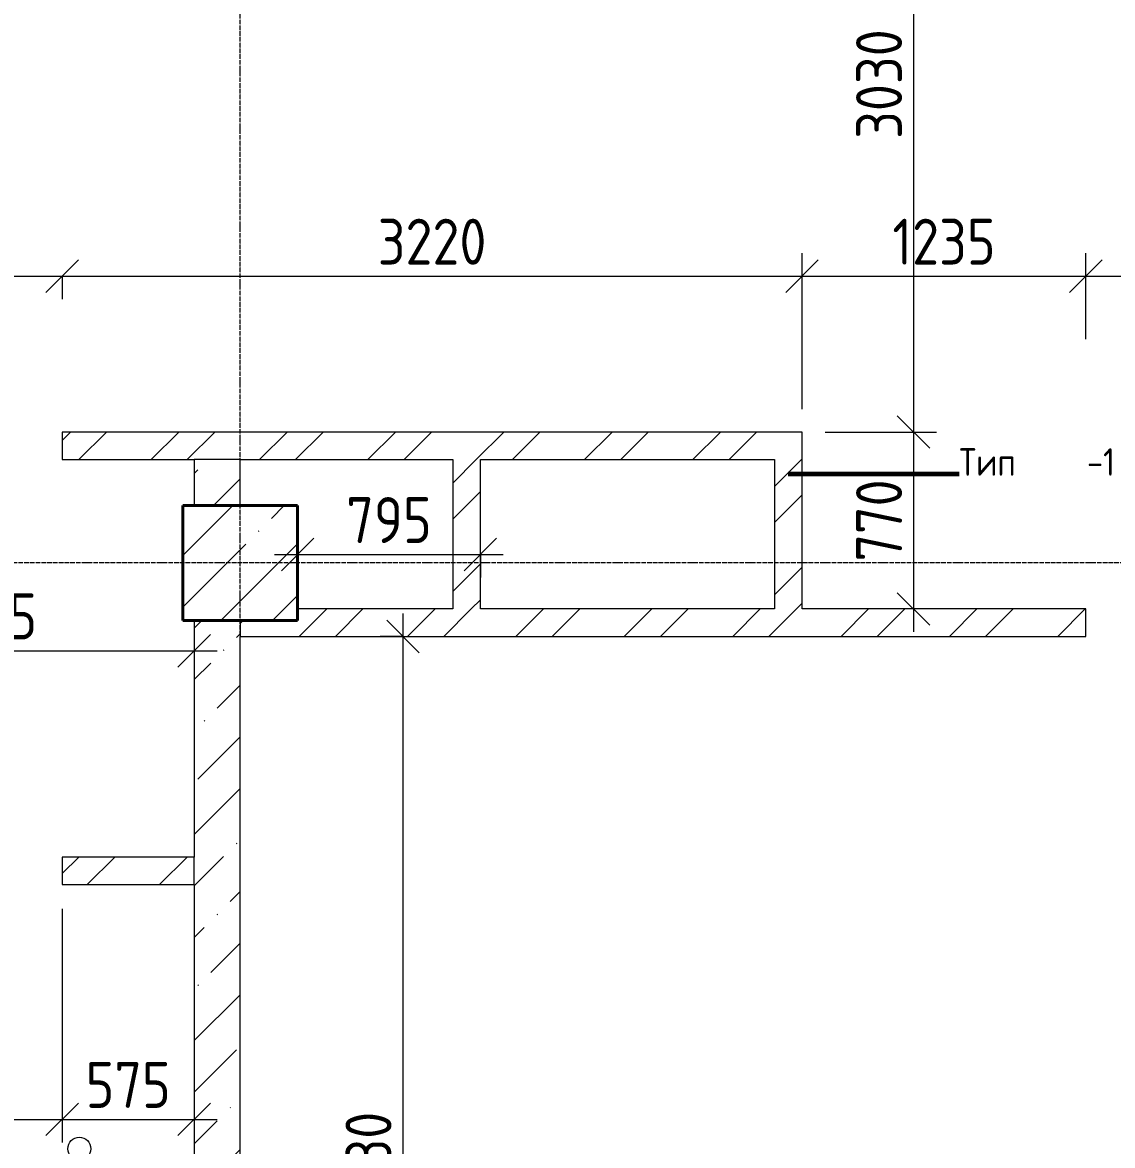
# Model space of a CAD drawing. Header units: millimetres. Extents: x -60946 to 138510, y -262288 to 24501.
# Drawn here: x 7853 to 12596, y -3531 to 1358 of the extents above; entities that cross this region are included whole.
import ezdxf

# ---------------------------------------------------------------- set-up
doc = ezdxf.new("R2010")
doc.units = ezdxf.units.MM
doc.linetypes.add('ADSK_Линия сетки', pattern=[25, 20, -2.5, 0, -2.5])
for name, color, linetype, lineweight in [('0) 1 вып перегородка', 7, 'Continuous', 60), ('Несущие колонны', 7, 'Continuous', 18), ('Оси', 7, 'Continuous', 9), ('Размеры', 7, 'Continuous', 9), ('Стены внутренние', 7, 'Continuous', 18), ('Стены наружные', 7, 'Continuous', 18), ('Стены штриховка', 7, 'Continuous', 9), ('Стрелки вверх', 7, 'Continuous', 18)]:
    doc.layers.add(name, color=color, linetype=linetype, lineweight=lineweight)
doc.styles.add('GOST Common_3', font='', dxfattribs={"width": 0.9, "height": 200})
doc.styles.add('GOST Common_9', font='', dxfattribs={"width": 0.9, "height": 120})
doc.styles.get('GOST Common_3').set_extended_font_data('GOST Common')
doc.styles.get('GOST Common_9').set_extended_font_data('GOST Common')
doc.dimstyles.new('ADSK_Основной_2_0', dxfattribs={"dimscale": 304.8, "dimtxt": 201.142999, "dimasz": 0.463911, "dimexe": 0.328084, "dimexo": 0.328084, "dimgap": 0.164042, "dimtad": 1, "dimdec": 3, "dimrnd": 0.001, "dimdsep": 46, "dimtxsty": 'GOST Common_3', "dimblk1": 'OBLIQUE', "dimblk2": 'OBLIQUE', "dimsah": 1, "dimcen": 0.09, "dimdle": 0.328084, "dimazin": 2, "dimtfac": 1, "dimtdec": 4, "dimtix": 1, "dimtmove": 0, "dimatfit": 3, "dimfxl": 1, "dimtvp": 1, "dimtolj": 1, "dimtzin": 0, "dimlwd": 20, "dimlwe": 20, "dimarcsym": 2})
doc.dimstyles.new('ADSK_Основной_2_0_2', dxfattribs={"dimscale": 304.8, "dimtxt": 201.142999, "dimasz": 0.463911, "dimexe": 0.328084, "dimexo": 0.328084, "dimgap": 0.164042, "dimtad": 1, "dimdec": 3, "dimrnd": 0.001, "dimdsep": 46, "dimtxsty": 'GOST Common_3', "dimblk1": 'OBLIQUE', "dimblk2": 'OBLIQUE', "dimsah": 1, "dimcen": 0.09, "dimdle": 0.328084, "dimazin": 2, "dimtfac": 1, "dimtdec": 4, "dimtix": 1, "dimtmove": 0, "dimatfit": 3, "dimfxl": 1, "dimtvp": 1, "dimtolj": 1, "dimtzin": 0, "dimlwd": 20, "dimlwe": 20, "dimarcsym": 2})
pattern_1 = [(45, (0, 0), (-235.7317, 235.7317), []), (45, (157.15, 0), (-235.7317, 235.7317), [])]

# ---------------------------------------------------------------- blocks, each defined once
blk = doc.blocks.new('ADSK_КолоннаЖБ_Прямоугольная - 500x500 мм-V8-Кладочный план подвала')
at = {"layer": 'Несущие колонны', "lineweight": 9}
h = blk.add_hatch(dxfattribs=at)
h.set_pattern_fill('FP_14', color=256, style=0, pattern_type=2)
h.set_pattern_definition([(315, (995.03, 8800), (224.506, 224.506), []), (315, (995.03, 8575.5), (224.506, 224.506), [396.875, -79.375, 3.353, -76.022])])
h.paths.add_polyline_path([(-250, -250), (250, -250), (250, 250), (-250, 250)])
at = {"layer": 'Несущие колонны', "lineweight": 40}
for p, q in [((-250, -250), (-250, 250)), ((-250, 250), (250, 250)), ((250, 250), (-250, 250)), ((-250, 250), (-250, -250)), ((250, 250), (250, -250)), ((250, -250), (250, 250)), ((250, -250), (-250, -250)), ((-250, -250), (250, -250))]:
    blk.add_line(p, q, dxfattribs=at)
blk = doc.blocks.new('_Oblique')
at = {"color": 0, "linetype": 'ByBlock', "lineweight": -2}
blk.add_line((-0.5, -0.5), (0.5, 0.5), dxfattribs=at)
blk = doc.blocks.new('DIMBLOCK267-Кладочный план подвала')
at = {"layer": 'Defpoints', "color": 0, "transparency": 16777216}
for p in [(6975, 353.7), (8025, 353.7), (8025, 253.7)]:
    blk.add_point(p, dxfattribs=at)
at = {"layer": 'Размеры', "color": 0, "lineweight": 20, "transparency": 16777216}
for p, q in [((6875, 253.7), (8125, 253.7)), ((6975, 253.7), (6975, 153.7)), ((8025, 253.7), (8025, 153.7))]:
    blk.add_line(p, q, dxfattribs=at)
at = {"layer": 'Размеры', "color": 0, "lineweight": 20, "transparency": 16777216, "xscale": 141.4, "yscale": 141.4, "zscale": 141.4, "rotation": 180}
blk.add_blockref('_Oblique', (6975, 253.7), dxfattribs=at)
at = {"layer": 'Размеры', "color": 0, "lineweight": 20, "transparency": 16777216, "xscale": 141.4, "yscale": 141.4, "zscale": 141.4}
blk.add_blockref('_Oblique', (8025, 253.7), dxfattribs=at)
at = {"layer": 'Размеры', "color": 0, "lineweight": 9, "transparency": 16777216, "insert": (7500, 403.7), "char_height": 200, "width": 560.473, "attachment_point": 5, "style": 'GOST Common_3'}
blk.add_mtext('\\A1;1050', dxfattribs=at)
blk = doc.blocks.new('DIMBLOCK268-Кладочный план подвала')
at = {"layer": 'Defpoints', "color": 0, "transparency": 16777216}
for p in [(8025, 353.7), (11245, 253.7), (11245, -425)]:
    blk.add_point(p, dxfattribs=at)
at = {"layer": 'Размеры', "color": 0, "lineweight": 20, "transparency": 16777216}
for p, q in [((11245, -325), (11245, 353.7)), ((7925, 253.7), (11345, 253.7)), ((8025, 253.7), (8025, 153.7))]:
    blk.add_line(p, q, dxfattribs=at)
at = {"layer": 'Размеры', "color": 0, "lineweight": 20, "transparency": 16777216, "xscale": 141.4, "yscale": 141.4, "zscale": 141.4, "rotation": 180}
blk.add_blockref('_Oblique', (8025, 253.7), dxfattribs=at)
at = {"layer": 'Размеры', "color": 0, "lineweight": 20, "transparency": 16777216, "xscale": 141.4, "yscale": 141.4, "zscale": 141.4}
blk.add_blockref('_Oblique', (11245, 253.7), dxfattribs=at)
at = {"layer": 'Размеры', "color": 0, "lineweight": 9, "transparency": 16777216, "insert": (9635, 403.7), "char_height": 200, "width": 605.475, "attachment_point": 5, "style": 'GOST Common_3'}
blk.add_mtext('\\A1;3220', dxfattribs=at)
blk = doc.blocks.new('DIMBLOCK269-Кладочный план подвала')
at = {"layer": 'Defpoints', "color": 0, "transparency": 16777216}
for p in [(12480, 253.7), (12480, -120), (11245, -425)]:
    blk.add_point(p, dxfattribs=at)
at = {"layer": 'Размеры', "color": 0, "lineweight": 20, "transparency": 16777216}
for p, q in [((11245, -325), (11245, 353.7)), ((12480, -20), (12480, 353.7)), ((11145, 253.7), (12580, 253.7))]:
    blk.add_line(p, q, dxfattribs=at)
at = {"layer": 'Размеры', "color": 0, "lineweight": 20, "transparency": 16777216, "xscale": 141.4, "yscale": 141.4, "zscale": 141.4, "rotation": 180}
blk.add_blockref('_Oblique', (11245, 253.7), dxfattribs=at)
at = {"layer": 'Размеры', "color": 0, "lineweight": 20, "transparency": 16777216, "xscale": 141.4, "yscale": 141.4, "zscale": 141.4}
blk.add_blockref('_Oblique', (12480, 253.7), dxfattribs=at)
at = {"layer": 'Размеры', "color": 0, "lineweight": 9, "transparency": 16777216, "insert": (11862.5, 403.7), "char_height": 200, "width": 560.473, "attachment_point": 5, "style": 'GOST Common_3'}
blk.add_mtext('\\A1;1235', dxfattribs=at)
blk = doc.blocks.new('DIMBLOCK270-Кладочный план подвала')
at = {"layer": 'Defpoints', "color": 0, "transparency": 16777216}
for p in [(14030, 253.7), (12480, -120), (14030, -120)]:
    blk.add_point(p, dxfattribs=at)
at = {"layer": 'Размеры', "color": 0, "lineweight": 20, "transparency": 16777216}
for p, q in [((12480, -20), (12480, 353.7)), ((14030, -20), (14030, 353.7)), ((12380, 253.7), (14130, 253.7))]:
    blk.add_line(p, q, dxfattribs=at)
at = {"layer": 'Размеры', "color": 0, "lineweight": 20, "transparency": 16777216, "xscale": 141.4, "yscale": 141.4, "zscale": 141.4, "rotation": 180}
blk.add_blockref('_Oblique', (12480, 253.7), dxfattribs=at)
at = {"layer": 'Размеры', "color": 0, "lineweight": 20, "transparency": 16777216, "xscale": 141.4, "yscale": 141.4, "zscale": 141.4}
blk.add_blockref('_Oblique', (14030, 253.7), dxfattribs=at)
at = {"layer": 'Размеры', "color": 0, "lineweight": 9, "transparency": 16777216, "insert": (13255, 403.7), "char_height": 200, "width": 560.473, "attachment_point": 5, "style": 'GOST Common_3'}
blk.add_mtext('\\A1;1550', dxfattribs=at)
blk = doc.blocks.new('DIMBLOCK348-Кладочный план подвала')
at = {"layer": 'Defpoints', "color": 0, "transparency": 16777216}
for p in [(6975, -2400), (8025, -2400), (8025, -3417.2)]:
    blk.add_point(p, dxfattribs=at)
at = {"layer": 'Размеры', "color": 0, "lineweight": 20, "transparency": 16777216}
for p, q in [((6975, -2500), (6975, -3517.2)), ((8025, -2500), (8025, -3517.2)), ((6875, -3417.2), (8125, -3417.2))]:
    blk.add_line(p, q, dxfattribs=at)
at = {"layer": 'Размеры', "color": 0, "lineweight": 20, "transparency": 16777216, "xscale": 141.4, "yscale": 141.4, "zscale": 141.4, "rotation": 180}
blk.add_blockref('_Oblique', (6975, -3417.2), dxfattribs=at)
at = {"layer": 'Размеры', "color": 0, "lineweight": 20, "transparency": 16777216, "xscale": 141.4, "yscale": 141.4, "zscale": 141.4}
blk.add_blockref('_Oblique', (8025, -3417.2), dxfattribs=at)
at = {"layer": 'Размеры', "color": 0, "lineweight": 9, "transparency": 16777216, "insert": (7500, -3267.2), "char_height": 200, "width": 560.473, "attachment_point": 5, "style": 'GOST Common_3'}
blk.add_mtext('\\A1;1050', dxfattribs=at)
blk = doc.blocks.new('DIMBLOCK349-Кладочный план подвала')
at = {"layer": 'Defpoints', "color": 0, "transparency": 16777216}
for p in [(8025, -2400), (8600, -3317.3), (8600, -3417.2)]:
    blk.add_point(p, dxfattribs=at)
at = {"layer": 'Размеры', "color": 0, "lineweight": 20, "transparency": 16777216}
for p, q in [((8025, -2500), (8025, -3517.2)), ((7925, -3417.2), (8700, -3417.2)), ((8600, -3417.3), (8600, -3517.2))]:
    blk.add_line(p, q, dxfattribs=at)
at = {"layer": 'Размеры', "color": 0, "lineweight": 20, "transparency": 16777216, "xscale": 141.4, "yscale": 141.4, "zscale": 141.4, "rotation": 180}
blk.add_blockref('_Oblique', (8025, -3417.2), dxfattribs=at)
at = {"layer": 'Размеры', "color": 0, "lineweight": 20, "transparency": 16777216, "xscale": 141.4, "yscale": 141.4, "zscale": 141.4}
blk.add_blockref('_Oblique', (8600, -3417.2), dxfattribs=at)
at = {"layer": 'Размеры', "color": 0, "lineweight": 9, "transparency": 16777216, "insert": (8312.5, -3267.2), "char_height": 200, "width": 454.106, "attachment_point": 5, "style": 'GOST Common_3'}
blk.add_mtext('\\A1;575', dxfattribs=at)
blk = doc.blocks.new('DIMBLOCK353-Кладочный план подвала')
at = {"layer": 'Defpoints', "color": 0, "transparency": 16777216}
for p in [(6775, -820), (8600, -1277.4), (8600, -1377.4)]:
    blk.add_point(p, dxfattribs=at)
at = {"layer": 'Размеры', "color": 0, "lineweight": 20, "transparency": 16777216}
for p, q in [((6775, -920), (6775, -1477.4)), ((6675, -1377.4), (8700, -1377.4)), ((8600, -1377.4), (8600, -1477.4))]:
    blk.add_line(p, q, dxfattribs=at)
at = {"layer": 'Размеры', "color": 0, "lineweight": 20, "transparency": 16777216, "xscale": 141.4, "yscale": 141.4, "zscale": 141.4, "rotation": 180}
blk.add_blockref('_Oblique', (6775, -1377.4), dxfattribs=at)
at = {"layer": 'Размеры', "color": 0, "lineweight": 20, "transparency": 16777216, "xscale": 141.4, "yscale": 141.4, "zscale": 141.4}
blk.add_blockref('_Oblique', (8600, -1377.4), dxfattribs=at)
at = {"layer": 'Размеры', "color": 0, "lineweight": 9, "transparency": 16777216, "insert": (7687.5, -1227.4), "char_height": 200, "width": 560.473, "attachment_point": 5, "style": 'GOST Common_3'}
blk.add_mtext('\\A1;1825', dxfattribs=at)
blk = doc.blocks.new('DIMBLOCK354-Кладочный план подвала')
at = {"layer": 'Defpoints', "color": 0, "transparency": 16777216}
for p in [(9050, -858), (9845, -858), (9845, -958)]:
    blk.add_point(p, dxfattribs=at)
at = {"layer": 'Размеры', "color": 0, "lineweight": 20, "transparency": 16777216}
for p, q in [((8950, -958), (9945, -958)), ((9050, -958), (9050, -1058)), ((9845, -958), (9845, -1058))]:
    blk.add_line(p, q, dxfattribs=at)
at = {"layer": 'Размеры', "color": 0, "lineweight": 20, "transparency": 16777216, "xscale": 141.4, "yscale": 141.4, "zscale": 141.4, "rotation": 180}
blk.add_blockref('_Oblique', (9050, -958), dxfattribs=at)
at = {"layer": 'Размеры', "color": 0, "lineweight": 20, "transparency": 16777216, "xscale": 141.4, "yscale": 141.4, "zscale": 141.4}
blk.add_blockref('_Oblique', (9845, -958), dxfattribs=at)
at = {"layer": 'Размеры', "color": 0, "lineweight": 9, "transparency": 16777216, "insert": (9447.5, -808), "char_height": 200, "width": 454.106, "attachment_point": 5, "style": 'GOST Common_3'}
blk.add_mtext('\\A1;795', dxfattribs=at)
blk = doc.blocks.new('DIMBLOCK355-Кладочный план подвала')
at = {"layer": 'Defpoints', "color": 0, "transparency": 16777216}
for p in [(9608.3, -1315), (9508.4, -5945), (9608.3, -5945)]:
    blk.add_point(p, dxfattribs=at)
at = {"layer": 'Размеры', "color": 0, "lineweight": 20, "transparency": 16777216}
for p, q in [((9508.4, -1215), (9508.4, -6045)), ((9508.3, -1315), (9408.4, -1315)), ((9508.3, -5945), (9408.4, -5945))]:
    blk.add_line(p, q, dxfattribs=at)
at = {"layer": 'Размеры', "color": 0, "lineweight": 20, "transparency": 16777216, "xscale": 141.4, "yscale": 141.4, "zscale": 141.4}
for p, rotation in [((9508.4, -1315), 90), ((9508.4, -5945), 270)]:
    blk.add_blockref('_Oblique', p, dxfattribs=dict(at, rotation=rotation))
at = {"layer": 'Размеры', "color": 0, "lineweight": 9, "transparency": 16777216, "insert": (9358.4, -3630), "char_height": 200, "width": 625.93, "attachment_point": 5, "rotation": 90, "style": 'GOST Common_3'}
blk.add_mtext('\\A1;4630', dxfattribs=at)
blk = doc.blocks.new('DIMBLOCK360-Кладочный план подвала')
at = {"layer": 'Defpoints', "color": 0, "transparency": 16777216}
for p in [(11830, 2605), (11245, -425), (11730, -425)]:
    blk.add_point(p, dxfattribs=at)
at = {"layer": 'Размеры', "color": 0, "lineweight": 20, "transparency": 16777216}
for p, q in [((11730, 2705), (11730, -525)), ((11730, 2605), (11630, 2605)), ((11345, -425), (11830, -425))]:
    blk.add_line(p, q, dxfattribs=at)
at = {"layer": 'Размеры', "color": 0, "lineweight": 20, "transparency": 16777216, "xscale": 141.4, "yscale": 141.4, "zscale": 141.4}
for p, rotation in [((11730, 2605), 90), ((11730, -425), 270)]:
    blk.add_blockref('_Oblique', p, dxfattribs=dict(at, rotation=rotation))
at = {"layer": 'Размеры', "color": 0, "lineweight": 9, "transparency": 16777216, "insert": (11580, 1090), "char_height": 200, "width": 605.475, "attachment_point": 5, "rotation": 90, "style": 'GOST Common_3'}
blk.add_mtext('\\A1;3030', dxfattribs=at)
blk = doc.blocks.new('DIMBLOCK361-Кладочный план подвала')
at = {"layer": 'Defpoints', "color": 0, "transparency": 16777216}
for p in [(11245, -425), (11730, -1195), (11830, -1195)]:
    blk.add_point(p, dxfattribs=at)
at = {"layer": 'Размеры', "color": 0, "lineweight": 20, "transparency": 16777216}
for p, q in [((11730, -325), (11730, -1295)), ((11345, -425), (11830, -425)), ((11730, -1195), (11630, -1195))]:
    blk.add_line(p, q, dxfattribs=at)
at = {"layer": 'Размеры', "color": 0, "lineweight": 20, "transparency": 16777216, "xscale": 141.4, "yscale": 141.4, "zscale": 141.4}
for p, rotation in [((11730, -425), 90), ((11730, -1195), 270)]:
    blk.add_blockref('_Oblique', p, dxfattribs=dict(at, rotation=rotation))
at = {"layer": 'Размеры', "color": 0, "lineweight": 9, "transparency": 16777216, "insert": (11580, -810), "char_height": 200, "width": 454.106, "attachment_point": 5, "rotation": 90, "style": 'GOST Common_3'}
blk.add_mtext('\\A1;770', dxfattribs=at)

msp = doc.modelspace()

# ---------------------------------------------------------------- hatches: boundary and pattern name
at = {"layer": 'Стены внутренние', "lineweight": 9}
h = msp.add_hatch(dxfattribs=at)
h.set_pattern_fill('FP_2', color=256, style=0, pattern_type=2)
h.set_pattern_definition(pattern_1)
h.paths.add_polyline_path([(11125, -545.031), (11125, -425.031), (8025, -425.031), (8025, -545.031), (9845, -545.031)])
h.paths.add_polyline_path([(6975, -545.031), (6975, -425.031), (5570, -425.031), (5570, -545.031), (6775, -545.031)])
h.paths.add_polyline_path([(4250, -545.031), (4520, -545.031), (4520, -425.031), (4150, -425.031), (4150, -545.031)])
h.paths.add_polyline_path([(2880, -545.031), (3100, -545.031), (3100, -425.031), (1290, -425.031), (1290, -545.031), (1410, -545.031)])
h = msp.add_hatch(dxfattribs=at)
h.set_pattern_fill('FP_2', color=256, style=0, pattern_type=2)
h.set_pattern_definition(pattern_1)
h.paths.add_polyline_path([(11245, -1195.031), (11245, -425.031), (11125, -425.031), (11125, -1195.031)])
h = msp.add_hatch(dxfattribs=at)
h.set_pattern_fill('FP_2', color=256, style=0, pattern_type=2)
h.set_pattern_definition(pattern_1)
h.paths.add_polyline_path([(9845, -1195.031), (9845, -545.031), (9725, -545.031), (9725, -1195.031)])
h = msp.add_hatch(dxfattribs=at)
h.set_pattern_fill('FP_2', color=256, style=0, pattern_type=2)
h.set_pattern_definition(pattern_1)
h.paths.add_polyline_path([(27880, -1315.031), (27880, -1245.031), (27550, -1245.031), (27550, -1195.031), (27255, -1195.031), (27255, -1315.031), (27550, -1315.031)])
h.paths.add_polyline_path([(26055, -1315.031), (26055, -1195.031), (22050, -1195.031), (22050, -1245.031), (21550, -1245.031), (21550, -1195.031), (17905, -1195.031), (17905, -1315.031), (25680, -1315.031)])
h.paths.add_polyline_path([(16705, -1315.031), (16705, -1195.031), (16050, -1195.031), (16050, -1245.031), (15550, -1245.031), (15550, -1195.031), (15050, -1195.031), (15050, -1245.031), (14550, -1245.031), (14550, -1195.031), (14030, -1195.031), (14030, -1315.031), (15600, -1315.031)])
h.paths.add_polyline_path([(12480, -1315.031), (12480, -1195.031), (9050, -1195.031), (9050, -1245.031), (8800, -1245.031), (8800, -1315.031), (9298.7103, -1315.031)])
h = msp.add_hatch(dxfattribs=at)
h.set_pattern_fill('FP_2', color=256, style=0, pattern_type=2)
h.set_pattern_definition(pattern_1)
h.paths.add_polyline_path([(8600, -2395.031), (8600, -2275.031), (8025, -2275.031), (8025, -2395.031)])
h.paths.add_polyline_path([(6975, -2395.031), (6975, -2275.031), (6400, -2275.031), (6400, -2395.031), (6580.7811, -2395.031)])
at = {"layer": 'Стены наружные', "lineweight": 9}
h = msp.add_hatch(dxfattribs=at)
h.set_pattern_fill('FP_1', color=256, style=0, pattern_type=2)
h.set_pattern_definition([(45, (0, 0), (84.1903, 308.6967), [396.875, -79.375, 3.353, -76.022])])
h.paths.add_polyline_path([(8600, -6795.031), (8800, -6795.031), (8800, -1245.031), (8600, -1245.031), (8600, -6109.8247)])
h.paths.add_polyline_path([(8661.5385, -745.031), (8800, -745.031), (8800, -545.031), (8600, -545.031), (8600, -745.031), (8651.9481, -745.031)])

# ---------------------------------------------------------------- linework, layer by layer
at = {"layer": '0) 1 вып перегородка'}
msp.add_line((11185, -606.1684), (11929.3259, -606.1684), dxfattribs=at)
at = {"layer": 'Оси', "linetype": 'ADSK_Линия сетки', "lineweight": 5}
for p, q in [((8800, -10973.8823), (8800, 10027.4451)), ((62221.372, -995.031), (-25240.0967, -995.031))]:
    msp.add_line(p, q, dxfattribs=at)
at = {"layer": 'Стены внутренние', "lineweight": 5}
for p, q in [((11245, -425.031), (8025, -425.031)), ((8025, -425.031), (8025, -545.031)), ((11245, -1195.031), (11245, -425.031)), ((8025, -545.031), (8600, -545.031)), ((8800, -545.031), (9725, -545.031)), ((9725, -545.031), (9725, -1195.031)), ((9845, -545.031), (11125, -545.031)), ((9845, -1195.031), (9845, -545.031)), ((11125, -545.031), (11125, -1195.031)), ((9725, -1195.031), (9050, -1195.031)), ((11125, -1195.031), (9845, -1195.031)), ((12480, -1195.031), (11245, -1195.031)), ((12480, -1315.031), (12480, -1195.031)), ((8800, -1315.031), (12480, -1315.031)), ((8600, -2275.031), (8025, -2275.031)), ((8025, -2275.031), (8025, -2395.031)), ((8025, -2395.031), (8600, -2395.031))]:
    msp.add_line(p, q, dxfattribs=at)
at = {"layer": 'Стены наружные', "lineweight": 9}
for p, q in [((8600, -545.031), (8600, -745.031)), ((8800, -745.031), (8800, -545.031)), ((8600, -1245.031), (8600, -2275.031)), ((8800, -5945.031), (8800, -1315.031)), ((8600, -2395.031), (8600, -6795.031))]:
    msp.add_line(p, q, dxfattribs=at)
at = {"layer": 'Стены штриховка', "lineweight": 9}
for p, q in [((8800, -545.031), (8600, -545.031)), ((8800, -1245.031), (8800, -1315.031)), ((8600, -2395.031), (8600, -2275.031))]:
    msp.add_line(p, q, dxfattribs=at)
at = {"layer": 'Стрелки вверх'}
msp.add_circle((8100, -3545.031), 50, dxfattribs=at)

# ---------------------------------------------------------------- block references
at = {"layer": 'Несущие колонны', "rotation": 89.9999999999999}
msp.add_blockref('ADSK_КолоннаЖБ_Прямоугольная - 500x500 мм-V8-Кладочный план подвала', (8800, -995.031), dxfattribs=at)

# ---------------------------------------------------------------- texts
at = {"layer": '0) 1 вып перегородка', "color": 116, "lineweight": 9, "true_color": 0x008040, "char_height": 120, "attachment_point": 1, "style": 'GOST Common_9'}
for s, insert, width in [('Тип', (11929.3259, -495.2413), 673.4175), ('-1', (12484.9509, -495.2413), 368.77625)]:
    msp.add_mtext(s, dxfattribs=dict(at, insert=insert, width=width))

# ---------------------------------------------------------------- dimensions: what is measured, and where the dimension line sits
at = {"layer": 'Размеры', "lineweight": 9}
for base, p1, p2, override, picture, middle in [((11730.0217, -425.031), (11830.0066, 2604.969), (11245, -425.031), {"dimpost": '<>', "dimfxl": 3085.957346}, 'DIMBLOCK360-Кладочный план подвала', (11580.0217, 1089.969)), ((11730.0217, -1195.031), (11245, -425.031), (11830.0066, -1195.031), {"dimpost": '<>', "dimfxl": 967.022618}, 'DIMBLOCK361-Кладочный план подвала', (11580.0217, -810.031)), ((9508.3598, -5945.031), (9608.3447, -1315.031), (9608.3447, -5945.031), {"dimpost": '<>', "dimfxl": 4630}, 'DIMBLOCK355-Кладочный план подвала', (9358.3598, -3630.031))]:
    dim = msp.add_linear_dim(base=base, p1=p1, p2=p2, angle=90, dimstyle='ADSK_Основной_2_0_2', override=override, dxfattribs=at)
    dim.commit()
    dim.dimension.update_dxf_attribs({"geometry": picture, "text_midpoint": middle})
for base, p1, p2, dimstyle, override, picture, middle in [((8025, 253.7444), (6975, 353.7293), (8025, 353.7293), 'ADSK_Основной_2_0', {"dimpost": '<>', "dimfxl": 1050}, 'DIMBLOCK267-Кладочный план подвала', (7500, 403.7444)), ((11245, 253.7444), (8025, 353.7293), (11245, -425.031), 'ADSK_Основной_2_0', {"dimpost": '<>', "dimfxl": 3312.833772}, 'DIMBLOCK268-Кладочный план подвала', (9635, 403.7444)), ((12480, 253.7444), (11245, -425.031), (12480, -120.031), 'ADSK_Основной_2_0', {"dimpost": '<>', "dimfxl": 1272.104555}, 'DIMBLOCK269-Кладочный план подвала', (11862.5, 403.7444)), ((14030, 253.7444), (12480, -120.031), (14030, -120.031), 'ADSK_Основной_2_0', {"dimpost": '<>', "dimfxl": 1550}, 'DIMBLOCK270-Кладочный план подвала', (13255, 403.7444)), ((9845, -958.0094), (9050, -858.0245), (9845, -858.0245), 'ADSK_Основной_2_0_2', {"dimpost": '<>', "dimfxl": 795}, 'DIMBLOCK354-Кладочный план подвала', (9447.5, -808.0094)), ((8600, -1377.3983), (6775, -820.031), (8600, -1277.4134), 'ADSK_Основной_2_0_2', {"dimpost": '<>', "dimfxl": 1881.441911}, 'DIMBLOCK353-Кладочный план подвала', (7687.5, -1227.3983)), ((8025, -3417.2384), (6975, -2400.031), (8025, -2400.031), 'ADSK_Основной_2_0_2', {"dimpost": '<>', "dimfxl": 1050}, 'DIMBLOCK348-Кладочный план подвала', (7500, -3267.2384)), ((8600, -3417.2384), (8025, -2400.031), (8600, -3317.2535), 'ADSK_Основной_2_0_2', {"dimpost": '<>', "dimfxl": 1082.553472}, 'DIMBLOCK349-Кладочный план подвала', (8312.5, -3267.2384))]:
    dim = msp.add_linear_dim(base=base, p1=p1, p2=p2, dimstyle=dimstyle, override=override, dxfattribs=at)
    dim.commit()
    dim.dimension.update_dxf_attribs({"geometry": picture, "text_midpoint": middle})

doc.saveas('drawing.dxf')
